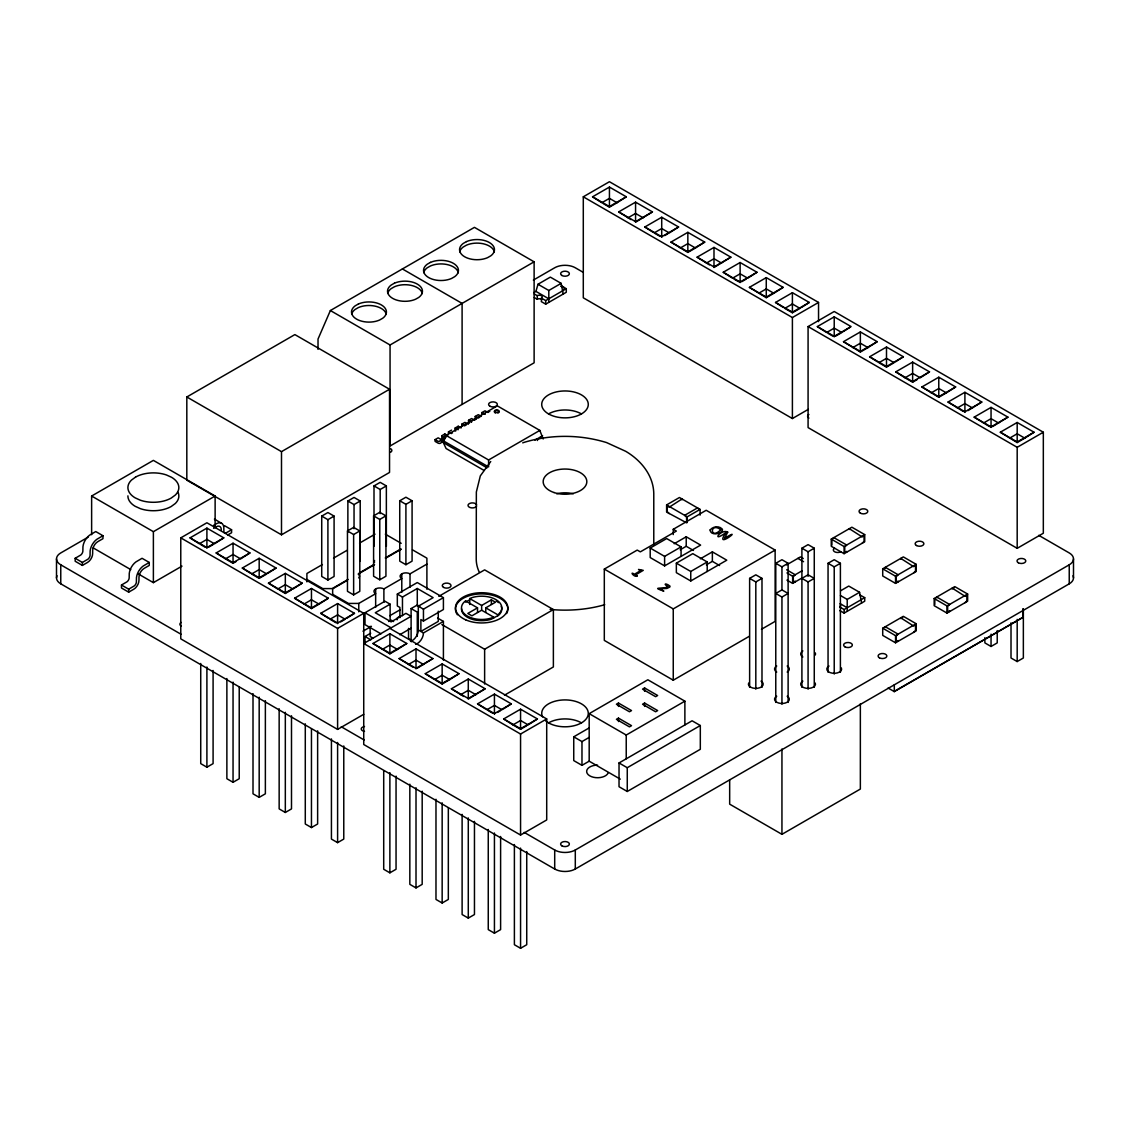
<?xml version="1.0" encoding="UTF-8"?>
<svg xmlns="http://www.w3.org/2000/svg" width="1130" height="1130" viewBox="0 0 1130 1130"><rect width="100%" height="100%" fill="white"/><g stroke="black" fill="none" stroke-linecap="round" stroke-linejoin="round"><path stroke-width="1.5" d="M533.869 292.571L535.931 291.385L537.993 284.252L550.338 277.118L561.144 283.362L563.206 294.054M534.123 261.821L390.062 344.989L390.062 445.997L534.123 362.815L534.123 261.821L474.445 227.356L330.37 310.538L318.024 339.057L318.024 349.368M484.036 470.419L446.096 448.525L443.313 442.579L446.096 435.445L497.341 405.868L539.829 430.403L542.612 437.536M442.988 439.146L444.712 437.183A4.901 2.825 60 0 1 445.799 436.759M490.731 461.534L480.321 475.885L476.352 491.974L476.224 558.884A88.776 51.26 0 0 0 479.247 572.147M471.323 421.886L471.464 421.73A4.901 2.825 60 0 1 471.86 421.476M474.925 419.809L475.066 419.654A4.901 2.825 60 0 1 476.408 419.244M484.699 414.159L484.841 414.018A4.901 2.825 60 0 1 485.236 413.75M477.524 612.418L477.524 607.841L465.588 600.948L464.501 601.725A20.156 11.639 0 0 0 466.987 615.822A20.156 11.639 0 0 0 491.211 618.082L493.57 617.093L493.57 618.28M497.694 615.921L498.796 613.943A20.156 11.639 0 0 0 496.31 599.846A20.156 11.639 0 0 0 472.086 597.586L469.727 598.575L469.727 604.522M541.849 299.662A2.91 1.681 0 0 0 537.301 299.196L537.301 295.636A2.91 1.681 0 0 1 541.143 295.58A2.91 1.681 0 0 1 541.736 297.769L541.327 301.625L545.705 304.154L566.285 292.274L566.285 288.701L561.907 286.173A2.91 1.681 0 0 1 561.2 286.483M537.23 299.252L534.306 297.571M617.051 202.75L626.317 196.804L609.437 187.072L592.558 196.804L601.824 202.75L609.437 198.357L617.051 202.75L609.437 207.143L603.349 203.626M635.568 202.157L635.568 222.243L652.448 211.903L635.568 202.157L618.689 211.903L631.006 219.601M652.773 232.088L644.835 226.989L661.714 217.243L678.593 226.989L669.327 232.935L661.714 228.543L654.101 232.935L660.188 236.453M223.782 537.866L214.531 543.798L206.903 539.406L199.29 543.798L190.038 537.866L206.903 528.12L223.782 537.866L206.903 547.598L190.038 537.866M695.459 248.021L704.725 242.088L687.845 232.342L670.966 242.088L687.845 252.414L695.459 248.021L687.845 243.628L680.232 248.021M249.928 552.951L240.662 558.884L233.048 554.491L225.435 558.884L216.169 552.951L233.048 543.205L249.928 552.951L233.048 562.698L216.169 552.951M713.991 247.428L713.991 267.513L730.87 257.174L713.991 247.428L697.111 257.174L709.414 264.872M268.121 573.136L276.059 568.037L259.18 558.291L242.314 568.037L250.253 573.136M757.001 272.259L747.735 278.206L740.122 273.813L732.508 278.206L723.242 272.259L740.122 262.513L757.001 272.259L740.122 282.006L723.242 272.259M302.204 583.136L292.938 589.069L285.325 584.676L277.712 589.069L268.446 583.136L285.325 573.39L302.204 583.136L285.325 592.869L268.446 583.136M773.881 293.291L783.132 287.359L766.267 277.613L749.388 287.359L766.267 297.699L773.881 293.291L766.267 288.899L758.654 293.291M319.07 604.169L328.336 598.222L311.456 588.476L294.591 598.222L311.456 608.562L319.07 604.169L311.456 599.762L303.843 604.169M801.34 307.544L809.278 302.445L792.398 292.698L775.519 302.445L783.457 307.544M346.543 618.407L354.481 613.308L337.602 603.575L320.722 613.308L328.661 618.407M843.164 331.683L849.774 327.432M397.492 649.439L406.758 643.493L389.878 633.746L372.999 643.493L389.878 653.832L397.492 649.439L389.878 645.032L382.265 649.439M867.981 347.616L877.233 341.684L860.354 331.938L843.489 341.684L860.354 352.023L867.981 347.616L860.354 343.223L852.74 347.616M417.535 668.042L432.889 658.578L416.01 648.846L399.13 658.578L412.973 667.166M895.44 361.868L903.379 356.769L886.499 347.023L869.62 356.769L877.558 361.868M449.768 679.61L459.034 673.678L442.155 663.932L425.276 673.678L434.541 679.61L442.155 675.217L449.768 679.61L442.155 684.017L436.053 680.5M929.51 371.855L920.244 377.801L912.63 373.409L905.017 377.801L895.765 371.855L912.63 362.123L929.51 371.855L912.63 381.601L895.765 371.855M468.286 679.017L468.286 699.103L485.166 688.763L468.286 679.017L451.407 688.763L463.724 696.461M946.389 392.887L955.655 386.954L938.776 377.208L921.896 386.954L938.776 397.294L946.389 392.887L938.776 388.494L931.162 392.887M503.359 708.948L511.311 703.863L494.432 694.117L477.552 703.863L485.49 708.948M967.958 410.628L981.786 402.04L964.907 392.294L948.042 402.04L963.396 411.504M537.442 718.948L528.176 724.895L520.563 720.488L512.949 724.895L503.683 718.948L520.563 709.202L537.442 718.948L520.563 728.695L503.683 718.948M992.578 426.589L1007.932 417.139L991.052 407.393L974.173 417.139L989.527 426.589M1024.797 438.172L1034.063 432.225L1017.184 422.479L1000.318 432.225L1017.184 442.565L1024.797 438.172L1017.184 433.765L1009.57 438.172M186.817 396.983L294.873 334.593L389.539 389.257L389.539 472.439L281.497 534.815L186.817 480.165L186.817 396.983L281.497 451.647L389.539 389.257M808.374 409.314L792.398 418.538L583.292 297.812L583.292 196.804L609.437 181.718L818.544 302.445L818.544 321.598M91.629 534.688L91.629 496.028L153.383 460.376L215.124 496.028L215.124 527.668M626.317 196.804L609.437 206.55L592.558 196.804M627.955 217.836L635.568 213.443L643.182 217.836M88.211 537.089L60.766 552.937A14.549 8.404 0 0 0 60.766 564.816L60.766 583.829L554.703 869.012A14.549 8.404 0 0 0 575.297 869.012L1069.234 583.829A14.549 8.404 0 0 0 1073.006 575.721M533.36 280.085L554.703 267.768A14.549 8.404 0 0 1 575.297 267.768L582.911 272.161M652.448 211.903L635.568 221.649L618.689 211.903M102.957 535.719L96.799 539.335A10.919 6.3 -60 0 0 90.146 550.861L90.061 555.423A3.63 2.091 -60 0 1 87.858 559.251L82.377 562.443L75.173 558.291L75.173 561.257L82.377 565.41L87.519 562.443A7.274 4.195 -60 0 0 92.66 553.531L92.66 550.564A7.274 4.195 -60 0 1 97.802 541.651L102.957 538.685L102.957 535.719L95.753 531.552L89.595 535.182A10.919 6.3 -60 0 0 82.942 546.694L82.857 551.256A3.63 2.091 -60 0 1 80.654 555.084L75.173 558.291M537.993 284.252L548.799 290.481L561.144 283.362M541.327 298.052L545.705 300.58L566.285 288.701M678.593 226.989L661.714 236.735L644.835 226.989M664.751 235.577L667.802 233.811M91.629 496.028L153.383 531.665L215.124 496.028M363.733 714.315L337.602 729.401L180.772 638.86L180.772 537.866L206.903 522.766L363.733 613.308L363.733 744.501L520.563 835.042L546.708 819.942L546.708 718.948L389.878 628.407L363.733 643.493L520.563 734.034L546.708 718.948M149.259 562.457L143.114 566.073A10.919 6.3 -60 0 0 136.462 577.585L136.377 582.162A3.63 2.091 -60 0 1 134.159 585.99L128.679 589.182L121.475 585.015L121.475 587.995L128.679 592.148L133.82 589.182A7.274 4.195 -60 0 0 138.976 580.269L138.976 577.303A7.274 4.195 -60 0 1 144.117 568.39L149.259 565.424L149.259 562.457L142.055 558.291L135.911 561.921A10.919 6.3 -60 0 0 129.258 573.433L129.173 577.995A3.63 2.091 -60 0 1 126.956 581.823L121.475 585.015M213.612 525.295L217.158 523.317A10.919 6.3 -60 0 1 223.811 527.159L223.895 531.623A3.63 2.091 -60 0 0 226.099 532.894L231.579 529.772L231.579 532.739L227.723 534.97M704.725 242.088L687.845 251.821L670.966 242.088M213.584 528.289L216.155 526.806A7.274 4.195 -60 0 1 221.296 529.772M208.429 547.316L213.005 544.674M706.377 263.12L713.991 258.714L721.604 263.12M138.312 573.955L153.383 582.642L181.987 566.13M730.87 257.174L713.991 266.92L697.111 257.174M444.344 440.799A2.712 1.568 60 0 0 442.748 440.87L441.18 442.678A6.314 3.644 60 0 1 438.172 443.172L435.078 441.392L435.078 439.612L438.172 437.833L441.209 439.556A4.125 2.387 60 0 0 442.452 439.556M443.822 438.723L441.774 437.536L441.774 435.742L444.853 433.962L447.791 435.657M448.455 433.666L448.455 431.886L451.548 430.106M455.15 429.81L455.15 428.03L458.229 426.236L461.167 427.945M461.831 425.939L461.831 424.16L464.924 422.38L467.961 424.117A4.125 2.387 60 0 0 468.343 424.202M468.526 422.083L468.526 420.304L471.62 418.524L474.558 420.219M475.222 418.227L475.222 416.433L478.301 414.654L481.338 416.391M481.903 414.357L481.903 412.577L484.996 410.797L487.934 412.492M225.435 558.884L233.048 563.291L236.099 561.525M321.725 516.099L327.912 512.54L334.085 516.099L334.085 576.47L327.912 580.029L321.725 576.47L321.725 516.099L327.912 519.673L334.085 516.099M347.871 532.061L347.871 501.014L354.043 497.44L360.216 501.014L360.216 561.37M374.002 546.284L374.002 485.914L380.189 482.355L386.361 485.914L386.361 546.284M347.871 501.014L354.043 504.573L360.216 501.014M374.002 485.914L380.189 489.488L386.361 485.914M741.647 281.723L746.224 279.082M276.059 568.037L259.18 577.783L242.314 568.037M259.18 578.376L266.807 573.984L259.18 569.591L251.566 573.984L259.18 578.376L259.18 558.291M347.461 530.959L353.634 527.385L359.806 530.959L359.806 591.315L353.634 594.889L347.461 591.315L347.461 530.959L353.634 534.518L359.806 530.959M373.592 515.859L379.765 512.3L385.937 515.859L385.937 576.229L379.765 579.789L373.592 576.229L373.592 515.859L379.765 519.433L385.937 515.859M399.738 500.774L405.91 497.214L412.083 500.774L412.083 561.144L405.91 564.703L399.738 561.144L399.738 500.774L405.91 504.333L412.083 500.774M783.132 287.359L766.267 297.091L749.388 287.359M446.096 435.445L488.598 459.981L539.829 430.403M534.984 440.163L542.612 435.742M322.389 564.562L306.908 573.489L306.908 581.879M333.52 558.135L346.938 550.381M359.566 543.092L375.033 534.165M279.237 589.945L285.325 593.462L291.413 589.945M809.278 302.445L792.398 312.191L775.519 302.445M583.292 196.804L792.398 317.53L818.544 302.445M348.111 579.422L332.644 588.349L332.644 595.058M359.241 572.995L374.157 564.379M385.288 557.952L400.769 549.011M347.108 580.467L333.053 588.589L322.756 588.589L306.908 579.436M358.154 574.082L374.567 564.619M385.697 558.192L401.178 549.251M328.336 598.222L311.456 607.968L294.591 598.222M808.077 326.584L834.223 311.499L1043.329 432.225L1043.329 533.233L1017.184 548.318L808.077 427.592L808.077 326.584L1017.184 447.311L1043.329 432.225M817.343 326.584L834.223 316.852L851.102 326.584L834.223 336.33L817.343 326.584L826.609 332.531L834.223 328.138L841.836 332.531L835.748 336.048M332.644 594.295L348.492 603.434L358.775 603.434L375.654 593.702A5.82 3.362 0 0 1 375.654 588.942A5.82 3.362 0 0 1 383.889 588.942L401.786 578.602A5.82 3.362 0 0 1 401.786 573.856A5.82 3.362 0 0 1 410.02 573.856L426.9 564.11M354.481 613.308L337.602 623.054L320.722 613.308M340.639 621.895L345.215 619.254L337.602 614.861L329.988 619.254L336.076 622.771M180.772 537.866L337.602 628.407L363.733 613.308M380.98 633.845L365.004 624.622L365.004 612.743L384.963 601.216L390.118 604.183L390.118 621.161M399.893 617.63L399.893 607.446L397.322 605.963L397.322 594.083L417.281 582.557L443.412 597.643L443.412 609.522L423.453 621.048L420.883 619.565L420.883 631.444L438.27 621.415L438.27 611.231M390.118 604.183L375.287 612.743L391.135 621.881L405.952 613.336L411.108 616.302L391.135 627.828L365.004 612.743M397.322 594.083L402.464 597.05L417.281 588.49L433.129 597.643L418.312 606.203L418.312 629.961A8.729 5.043 -60 0 1 410.529 641.346M362.998 631.19L371.431 626.317M389.85 615.681L400.303 609.649M388.678 621.528L391.135 620.102L393.607 621.528M411.108 641.346L411.108 608.576L417.281 605.016L419.753 606.443M365.004 643.549L365.004 636.501L370.711 633.21M400.161 616.203L397.322 617.842A8.729 5.043 -60 0 1 397.11 619.819M877.233 341.684L860.354 351.43L843.489 341.684M438.807 596.329L484.629 569.873L553.375 609.564L553.375 666.954L504.489 695.176M418.312 606.203L423.453 609.169L443.412 597.643M399.695 634.763L411.108 628.181M415.685 644.312A8.729 5.043 -60 0 0 423.453 632.941L443.412 621.415L443.412 660.132M406.758 643.493L389.878 653.239L372.999 643.493M903.379 356.769L886.499 366.516L869.62 356.769M886.499 367.109L894.113 362.716L886.499 358.323L878.886 362.716L886.499 367.109L886.499 347.023M477.524 607.841L467.806 613.449L471.916 615.822L481.648 610.214L493.57 617.093M469.727 598.575L481.648 605.454L491.366 599.846L495.491 602.219L485.759 607.841L485.759 612.418M200.73 663.465L200.73 763.626L206.903 767.199L213.09 763.626L213.09 670.486M699.428 509.828L697.493 507.907L684.653 515.322L686.588 517.243L686.588 522.809L666.615 512.074L666.615 504.912L679.455 497.497L700.077 509.404L700.077 515.139M408.396 664.525L416.01 660.132L423.623 664.525M432.889 658.578L416.01 668.324L399.13 658.578M905.017 377.801L912.63 382.194L917.207 379.567M666.615 504.912L687.224 516.82L700.077 509.404M226.876 678.551L226.876 778.725L233.048 782.285L239.221 778.725L239.221 687.337M749.289 636.303L673.254 680.204L604.31 640.399L604.31 569.096L637.235 550.084L640.329 551.864L676.347 531.072L673.254 529.292L673.254 534.575M673.254 529.292L706.193 510.28L775.138 550.084L775.138 621.387L761.451 629.283M674.186 543.728L686.221 536.778L700.628 545.098L664.61 565.89L650.202 557.57L650.202 548.064L666.672 538.558L681.079 546.878L681.079 556.384M441.858 624.551L484.629 649.241L553.375 609.564M459.034 673.678L442.155 683.424L425.276 673.678M955.655 386.954L938.776 396.701L921.896 386.954M650.202 548.064L664.61 556.384L681.079 546.878M680.204 549.759L686.221 546.284L693.425 550.437M253.007 693.65L253.007 793.811L259.18 797.37L265.366 793.811L265.366 700.671M700.332 558.813L712.366 551.864L726.774 560.183L690.755 580.975L676.347 572.67L676.347 563.164L692.803 553.658L707.211 561.963L707.211 571.469M460.673 694.71L468.286 690.317L475.9 694.71M957.294 407.986L964.907 403.594L972.52 407.986M485.166 688.763L468.286 698.51L451.407 688.763M981.786 402.04L964.907 411.786L948.042 402.04M676.347 563.164L690.755 571.469L707.211 561.963M706.349 564.845L712.366 561.37L719.57 565.537M279.152 708.736L279.152 808.896L285.325 812.47L291.498 808.896L291.498 715.77M486.818 709.795L494.432 705.403L502.045 709.795M983.439 423.072L991.052 418.679L998.666 423.072M604.31 569.096L673.254 608.9L775.138 550.084M511.311 703.863L494.432 713.595L477.552 703.863M1007.932 417.139L991.052 426.872L974.173 417.139M497.468 712.437L500.519 710.671M305.284 723.822L305.284 823.996L311.456 827.556L317.629 823.996L317.629 730.856M749.628 687.323L749.628 578.376L755.815 574.817L761.987 578.376L761.987 687.323M775.773 702.422L775.773 563.291L781.946 559.717L788.119 563.291L788.119 702.422M801.905 687.323L801.905 548.191L808.077 544.632L814.264 548.191L814.264 687.323M749.628 578.376L755.815 581.936L761.987 578.376M775.773 563.291L781.946 566.85L788.119 563.291M801.905 548.191L808.077 551.765L814.264 548.191M786.607 564.887L800.421 556.906L803.275 558.559M831.256 539.109L851.879 527.202L864.718 534.617L864.718 541.779L844.096 553.686L831.256 546.27L831.256 539.109L844.096 546.525L864.718 534.617M1034.063 432.225L1017.184 441.971L1000.318 432.225M512.949 724.895L520.563 729.288L526.651 725.771M786.946 572.938L792.653 576.229L802.258 570.678M331.429 738.921L331.429 839.082L337.602 842.641L343.774 839.082L343.774 745.941M786.946 580.1L792.653 583.391L802.258 577.84M828.05 672.237L828.05 563.291L834.223 559.717L840.395 563.291L840.395 672.237M781.946 597.036L788.119 593.462L781.946 589.902L775.773 593.462L781.946 597.036L781.946 704.23M808.077 581.936L814.264 578.376L808.077 574.817L801.905 578.376L808.077 581.936L808.077 689.13M828.05 563.291L834.223 566.85L840.395 563.291M620.299 779.149L589.182 761.182L589.182 713.652L647.843 679.78L684.879 701.165L684.879 724.937M618.463 703.044L616.401 704.23L629.466 711.773L631.529 710.586L618.463 703.044L618.463 706.434M644.594 687.958L642.546 689.145L655.612 696.687L657.66 695.501L644.594 687.958L644.594 691.348M589.182 761.182L581.978 765.335L573.743 760.589L573.743 736.817L588.97 728.031M618.463 718.129L616.401 719.316L629.466 726.873L631.529 725.672L618.463 718.129L618.463 721.533M644.594 703.044L642.546 704.23L655.612 711.773L657.66 710.586L644.594 703.044L644.594 706.434M840.536 590.821L848.757 586.06L859.563 592.304L861.625 602.996M573.743 736.817L581.978 741.577L589.182 737.41M882.714 568.814L903.336 556.906L916.176 564.322L916.176 571.483L895.553 583.391L882.714 575.975L882.714 568.814L895.553 576.229L916.176 564.322M840.466 595.524L847.217 599.423L859.563 592.304M589.182 713.652L626.232 735.037L684.879 701.165M839.745 606.994L844.138 609.536L864.718 597.643L864.718 601.216L844.138 613.096L839.745 610.567M383.706 770.858L383.706 869.267L389.878 872.826L396.051 869.267L396.051 776.126M619.028 762.962L692.083 720.785L700.318 725.531L700.318 749.289L627.263 791.48L619.028 786.72L619.028 762.962L627.263 767.708L700.318 725.531M409.837 784.192L409.837 884.352L416.01 887.912L422.182 884.352L422.182 791.212M882.714 628.224L903.336 616.316L916.176 623.732L916.176 630.893L895.553 642.801L882.714 635.385L882.714 628.224L895.553 635.639L916.176 623.732M934.171 598.519L954.779 586.611L967.633 594.027L967.633 601.188L947.011 613.096L934.171 605.68L934.171 598.519L947.011 605.934L967.633 594.027M902.686 617.489L900.751 618.604L900.751 617.813L913.591 626.02L915.526 624.904L915.526 630.469L913.591 632.39M954.144 587.784L952.209 588.9L952.209 588.109L965.048 596.315L966.983 595.199L966.983 600.764L965.048 602.686M435.982 799.277L435.982 899.438L442.155 903.011L448.327 899.438L448.327 808.063M524.221 832.4L554.703 850A14.549 8.404 0 0 0 575.297 850L1069.234 564.816A14.549 8.404 0 0 0 1069.234 552.937L1038.753 535.337M462.114 814.363L462.114 914.537L468.286 918.097L474.459 914.537L474.459 821.397M894.098 691.489L1022.933 617.347L1022.933 608.858M888.109 688.029L894.296 691.602L1022.933 617.347M488.259 829.462L488.259 929.623L494.432 933.196L500.604 929.623L500.604 836.483M984.88 637.631L984.88 642.899L991.052 646.473L997.225 642.899L997.225 630.596M514.39 844.548L514.39 944.722L520.563 948.282L526.735 944.722L526.735 851.582M1011.011 622.842L1011.011 657.999L1017.184 661.559L1023.356 657.999L1023.356 608.788M729.669 779.771L729.669 804.15L781.946 834.321L860.354 789.051L860.354 703.722M522.738 442.875L523.458 442.565C550.409 434.301 579.591 434.301 606.542 442.565L625.653 451.28C640.781 460.122 653.437 475.25 653.776 493.527L653.776 545.126M469.727 599.762L465.588 602.135L465.588 600.948M471.563 422.027L468.526 420.304M458.187 429.753L455.15 428.03M444.316 439.005L444.062 438.864A4.901 2.825 60 0 0 441.618 438.963L439.768 441.067A4.125 2.387 60 0 1 438.115 441.336L435.078 439.612M734.034 279.082L738.596 281.723M828.135 333.406L832.697 336.048M535.931 291.385L548.799 298.8M534.306 293.998L537.23 295.693M402.407 268.954L462.099 303.405L462.099 404.413M797.851 558.389L803.557 561.695M864.718 597.643L860.241 595.171A2.91 1.681 0 0 1 859.619 595.425M786.664 569.803L795.223 574.746L793.288 576.653L793.288 582.218L795.223 581.102L795.223 581.908M840.07 603.618L847.217 607.742M330.37 310.538L390.062 344.989M540.564 436.943L541.877 437.706A4.901 2.825 60 0 1 543.219 438.949M538.53 439.33L537.47 438.723L537.47 440.502M481.903 412.577L484.841 414.272M475.222 416.433L478.145 418.142M461.831 424.16L464.769 425.855M448.455 431.886L451.393 433.581M441.774 435.742L444.81 437.48A4.125 2.387 60 0 0 445.729 437.564M443.313 440.799L487.072 466.069M443.313 442.579L487.072 467.848M385.33 534.165L401.178 543.318M412.492 549.844L426.9 558.164L426.9 589.253M485.759 607.841L497.694 614.72M437.607 618.053L443.412 621.415M411.108 608.576L417.281 612.135L417.281 636.289M418.312 629.961L423.453 632.941M221.607 523.289L214.403 519.122A10.919 6.3 -60 0 1 215.632 520.266M224.376 525.605L231.579 529.772M373.14 638.238L370.146 636.501L370.146 626.317M365.004 636.501L370.81 639.848M200.815 544.674L205.392 547.316M488.33 710.671L492.906 713.312M93.14 547.866L130.783 569.605M60.766 564.816L181.196 634.354M341.274 726.774L364.143 739.981M1073.5 558.884L1073.5 577.896M1069.234 564.816L1069.234 583.829M1017.184 422.479L1017.184 442.565M1017.184 447.311L1017.184 548.318M1017.184 619.381L1017.184 661.559M991.052 407.393L991.052 427.451M991.052 634.17L991.052 646.473M964.907 392.294L964.907 412.365M949.581 611.613L949.581 610.822L947.646 611.937L947.646 606.358L949.581 604.451L936.742 597.036L936.742 597.827M947.011 605.934L947.011 613.096M938.776 377.208L938.776 397.294M934.807 598.942L934.807 604.522M913.591 572.981L915.526 571.06L915.526 565.494L913.591 566.61L900.751 558.389L900.751 559.195M912.63 362.123L912.63 382.194M898.138 581.908L898.138 581.102L896.203 582.218L896.203 576.653L898.138 574.746L885.284 567.331L885.284 568.122M898.138 641.317L898.138 640.526L896.203 641.642L896.203 636.063L898.138 634.156L885.284 626.74L885.284 627.531M895.553 576.229L895.553 583.391M895.553 635.639L895.553 642.801M894.296 684.822L894.296 691.602M862.148 543.276L864.083 541.355L864.083 535.789L862.148 536.905L849.308 528.685L849.308 529.49M860.354 331.938L860.354 352.023M847.217 599.423L847.217 611.316M846.681 552.203L846.681 551.398L844.746 552.514L844.746 546.948L846.681 545.027L833.841 537.626L831.906 539.533L831.906 545.098M844.138 609.536L844.138 613.096M844.096 546.525L844.096 553.686M834.223 316.852L834.223 336.91M834.223 566.85L834.223 674.045M808.077 551.765L808.077 576.357M792.653 576.229L792.653 583.391M792.398 292.698L792.398 312.756M792.398 317.53L792.398 418.538M781.946 566.85L781.946 589.691M781.946 748.992L781.946 834.321M766.267 277.613L766.267 297.699M755.815 581.936L755.815 689.13M740.122 262.513L740.122 282.585M712.366 551.864L712.366 561.37M690.755 571.469L690.755 580.975M687.845 232.342L687.845 252.414M687.224 516.82L687.224 522.554M686.221 536.778L686.221 546.284M682.026 499.785L682.026 498.98L669.186 507.201L667.251 506.085L667.251 511.65L669.186 513.571M673.254 608.9L673.254 680.204M664.61 556.384L664.61 565.89M661.714 217.243L661.714 237.3M627.263 767.708L627.263 791.48M626.232 735.037L626.232 758.795M609.437 187.072L609.437 207.143M581.978 741.577L581.978 765.335M575.297 850L575.297 869.012M554.703 850L554.703 869.012M548.799 290.481L548.799 302.374M545.705 300.58L545.705 304.154M520.563 709.202L520.563 729.288M520.563 734.034L520.563 835.042M520.563 848.122L520.563 948.282M494.432 694.117L494.432 714.174M494.432 833.022L494.432 933.196M491.366 599.846L491.366 604.423M488.598 459.981L488.598 466.944M484.629 649.241L484.629 684.031M481.648 605.454L481.648 610.045M468.286 817.936L468.286 918.097M458.229 426.236L458.229 428.03M444.853 433.962L444.853 435.742M442.155 663.932L442.155 684.017M442.155 802.837L442.155 903.011M423.453 609.169L423.453 621.048M417.281 588.49L417.281 605.892M416.01 648.846L416.01 668.904M416.01 787.751L416.01 887.912M410.02 573.856L410.02 587.261M408.537 628.393L408.537 638.577L411.108 640.06A8.729 5.043 -60 0 0 411.32 641.784M405.91 504.333L405.91 564.703M402.464 597.05L402.464 615.723M401.786 573.856L401.786 592.289M389.878 633.746L389.878 653.832M389.878 772.666L389.878 872.826M383.889 588.942L383.889 602.361M380.189 489.488L380.189 513.627M379.765 519.433L379.765 579.789M375.654 588.942L375.654 607.389M358.775 603.434L358.775 611.824M354.043 504.573L354.043 528.727M353.634 534.518L353.634 594.889M337.602 603.575L337.602 623.633M337.602 628.407L337.602 729.401M337.602 742.481L337.602 842.641M327.912 519.673L327.912 580.029M311.456 588.476L311.456 608.562M311.456 729.147L311.456 827.556M285.325 573.39L285.325 593.462M285.325 712.296L285.325 812.47M281.497 451.647L281.497 534.815M259.18 697.21L259.18 797.37M233.048 543.205L233.048 563.291M233.048 682.125L233.048 782.285M206.903 528.12L206.903 548.177M206.903 667.025L206.903 767.199M153.383 531.665L153.383 582.642M128.679 589.182L128.679 592.148M82.377 562.443L82.377 565.41M56.5 558.884L56.5 577.896M608.11 773.061A10.919 6.3 0 0 1 595.68 777.638A10.919 6.3 0 0 1 586.696 770.872A10.919 6.3 0 0 1 597.572 765.123M364.496 731.378A4.365 2.514 0 0 1 361.261 728.949A4.365 2.514 0 0 1 364.496 726.519M808.882 418.072A4.365 2.514 0 0 1 808.882 414.512M390.57 448.666A4.365 2.514 0 0 1 390.57 452.24M181.167 626.02A4.365 2.514 0 0 1 181.167 622.446M840.791 551.751A4.365 2.514 0 0 1 834.618 551.751A4.365 2.514 0 0 1 834.618 548.191M560.989 286.116A4.365 2.514 0 0 1 564.068 289.209M476.606 506.056A4.365 2.514 0 0 1 469.882 507.469A4.365 2.514 0 0 1 469.882 503.344A4.365 2.514 0 0 1 476.606 504.757M548.53 413.919A23.278 13.447 0 0 0 587.487 407.888A23.278 13.447 0 0 0 558.969 391.418A23.278 13.447 0 0 0 548.53 413.919A23.278 13.447 0 0 1 581.47 413.919M542.513 716.83A23.278 13.447 0 0 1 568.63 700.077A23.278 13.447 0 0 1 584.535 720.672A23.278 13.447 0 0 1 545.493 720.686M802.851 656.968A7.387 4.266 0 0 1 802.851 650.937M815.224 652.843A7.387 4.266 0 0 1 815.224 655.061M841.37 667.943A7.387 4.266 0 0 1 832.302 673.169A7.387 4.266 0 0 1 828.996 666.022M787.172 666.022A7.387 4.266 0 0 1 787.172 672.053M776.72 672.053A7.387 4.266 0 0 1 776.72 666.022M815.224 683.029A7.387 4.266 0 0 1 806.17 688.255A7.387 4.266 0 0 1 802.851 681.122M761.041 681.122A7.387 4.266 0 0 1 757.722 688.255A7.387 4.266 0 0 1 748.667 683.029M787.172 696.207A7.387 4.266 0 0 1 787.172 702.239A7.387 4.266 0 0 1 776.72 702.239A7.387 4.266 0 0 1 776.72 696.207M60.766 583.829A14.549 8.404 0 0 1 56.994 575.721M548.53 722.861A23.278 13.447 0 0 1 581.47 722.861M604.691 604.72A88.776 51.26 0 0 1 550.112 609.409M556.652 493.768A21.823 12.6 0 0 1 573.348 493.768M457.424 614.791A26.202 15.128 0 0 1 480.547 593.914A26.202 15.128 0 0 1 506.621 613.59M501.254 606.344A20.156 11.639 0 0 1 498.796 615.13L491.211 619.268A20.156 11.639 0 0 1 461.506 608.689M496.31 601.033A20.156 11.639 0 0 1 498.485 602.629M840.282 605.044A2.91 1.681 0 0 1 840.155 606.711M374.553 562.246A5.82 3.362 0 0 1 374.553 560.508M358.676 574.548A5.82 3.362 0 0 1 358.676 577.91M498.952 412.21A2.302 1.328 0 0 1 497.878 413.015M495.576 413.015A2.302 1.328 0 0 1 495.321 410.811A2.302 1.328 0 0 1 498.952 411.518M443.454 441.491A6.314 3.644 60 0 1 441.251 441.392M451.407 433.327A4.901 2.825 60 0 1 452.48 432.903M455.192 431.095A4.901 2.825 60 0 1 455.842 430.841M464.967 425.459A4.901 2.825 60 0 1 466.111 425.177M488.443 411.927A4.901 2.825 60 0 1 489.784 411.518M478.767 417.535A4.901 2.825 60 0 1 479.756 417.493M468.992 423.171A4.901 2.825 60 0 1 469.459 423.1M423.708 272.613A17.459 10.085 0 0 1 427.225 267.796L430.474 265.96A17.459 10.085 0 0 1 458.328 272.754M459.712 251.821A17.459 10.085 0 0 1 463.243 247.004L466.492 245.154A17.459 10.085 0 0 1 494.347 251.962M351.67 314.197A17.459 10.085 0 0 1 355.187 309.394L358.436 307.544A17.459 10.085 0 0 1 386.291 314.338M387.689 293.405A17.459 10.085 0 0 1 391.206 288.602L394.455 286.752A17.459 10.085 0 0 1 422.309 293.546M178.06 492.383A25.467 14.704 0 0 1 175.277 503.528L171.167 506.537A25.467 14.704 0 0 1 140.388 508.67L135.162 506.297A25.467 14.704 0 0 1 127.916 495.844M727.706 532.131L724.528 538.346C746.45 524.814 712.606 551.581 726.067 532.513C710.375 543.855 720.869 528.388 727.706 532.131M663.649 591.047C650.117 586.527 663.126 589.352 668.098 586.738C662.42 583.405 666.093 582.967 669.906 586.046A2.797 1.624 0 0 1 669.723 587.091L666.912 588.448L659.807 588.787L663.649 591.047M637.249 575.862C634.848 578.263 628.676 570.466 634.453 574.224L641.049 570.41L638.521 569.478L643.253 570.353L635.611 574.888L637.249 575.862M720.827 529.659C709.866 540.945 709.329 521.481 720.827 529.659M710.12 529.942C710.261 535.451 719.824 534.617 722.254 530.69A4.28 2.472 0 0 0 722.112 528.939C718.92 525.507 712.903 526.481 710.12 529.942M135.586 477.072L131.476 480.081A25.467 14.704 0 0 0 135.162 497.864L140.388 500.237A25.467 14.704 0 0 0 171.167 498.104L175.277 495.081A25.467 14.704 0 0 0 171.591 477.312L166.364 474.939A25.467 14.704 0 0 0 135.586 477.072M792.398 303.984L784.785 308.391L792.398 312.784L800.012 308.391L792.398 303.984M466.492 241.594L463.243 243.444A17.459 10.085 0 0 0 464.571 256.722A17.459 10.085 0 0 0 487.539 257.682L490.787 255.832A17.459 10.085 0 0 0 489.459 242.569A17.459 10.085 0 0 0 466.492 241.594M430.474 262.386L427.225 264.236A17.459 10.085 0 0 0 428.567 277.514A17.459 10.085 0 0 0 451.534 278.474L454.769 276.624A17.459 10.085 0 0 0 453.441 263.361A17.459 10.085 0 0 0 430.474 262.386M394.455 283.178L391.206 285.028A17.459 10.085 0 0 0 392.548 298.306A17.459 10.085 0 0 0 415.515 299.266L418.764 297.43A17.459 10.085 0 0 0 417.422 284.153A17.459 10.085 0 0 0 394.455 283.178M358.436 303.984L355.187 305.82A17.459 10.085 0 0 0 356.529 319.098A17.459 10.085 0 0 0 379.496 320.072L382.745 318.222A17.459 10.085 0 0 0 381.403 304.945A17.459 10.085 0 0 0 358.436 303.984M443.567 587.402A4.365 2.514 0 0 0 450.87 586.272A4.365 2.514 0 0 0 445.531 583.179A4.365 2.514 0 0 0 443.567 587.402M1018.314 562.754A4.365 2.514 0 0 0 1025.63 561.624A4.365 2.514 0 0 0 1020.277 558.531A4.365 2.514 0 0 0 1018.314 562.754M561.907 845.847A4.365 2.514 0 0 0 569.223 844.717A4.365 2.514 0 0 0 563.87 841.624A4.365 2.514 0 0 0 561.907 845.847M561.907 275.48A4.365 2.514 0 0 0 569.223 274.35A4.365 2.514 0 0 0 563.87 271.271A4.365 2.514 0 0 0 561.907 275.48M860.34 513.133A4.365 2.514 0 0 0 867.642 512.003A4.365 2.514 0 0 0 862.303 508.91A4.365 2.514 0 0 0 860.34 513.133M879.394 657.815A4.365 2.514 0 0 0 886.697 656.685A4.365 2.514 0 0 0 881.358 653.592A4.365 2.514 0 0 0 879.394 657.815M916.416 545.508A4.365 2.514 0 0 0 923.733 544.378A4.365 2.514 0 0 0 918.379 541.298A4.365 2.514 0 0 0 916.416 545.508M844.901 646.812A4.365 2.514 0 0 0 852.204 645.682A4.365 2.514 0 0 0 846.864 642.589A4.365 2.514 0 0 0 844.901 646.812M489.883 406.193A4.365 2.514 0 0 0 497.186 405.063A4.365 2.514 0 0 0 491.833 401.969A4.365 2.514 0 0 0 489.883 406.193M554.081 492.553A21.823 12.6 0 0 0 586.823 481.648A21.823 12.6 0 0 0 554.081 470.73A21.823 12.6 0 0 0 554.081 492.553M465.673 619.819A26.202 15.128 0 0 0 507.61 609.833A26.202 15.128 0 0 0 471.662 593.857A26.202 15.128 0 0 0 465.673 619.819M495.576 412.379A2.302 1.328 0 0 0 499.022 411.235A2.302 1.328 0 0 0 495.576 410.077A2.302 1.328 0 0 0 495.576 412.379"/></g></svg>
